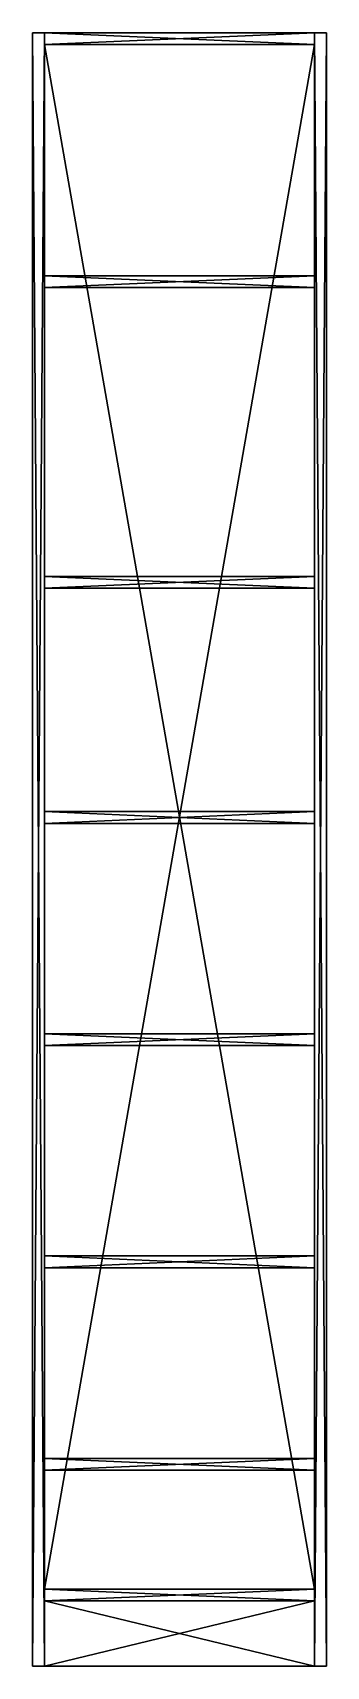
# Model space of a CAD drawing. Header units: millimetres. Extents: x 0 to 450, y 0 to 2500.
import ezdxf

# ---------------------------------------------------------------- set-up
doc = ezdxf.new("R2010")
doc.units = ezdxf.units.MM
for name, color, linetype in [('ARKALIK', 7, 'Continuous'), ('BAZA', 7, 'Continuous'), ('GOVDE', 7, 'Continuous'), ('RAF', 7, 'Continuous')]:
    doc.layers.add(name, color=color, linetype=linetype)

msp = doc.modelspace()

# ---------------------------------------------------------------- linework, layer by layer
at = {"layer": 'ARKALIK'}
for points in [[(18, 118, 600), (18, 2482, 600), (18, 118, 592)], [(18, 118, 592), (18, 2482, 600), (18, 2482, 592)], [(18, 2482, 592), (432, 118, 592), (18, 118, 592)], [(18, 118, 600), (432, 2482, 600), (18, 2482, 600)], [(432, 118, 600), (432, 2482, 600), (18, 118, 600)], [(18, 2482, 600), (432, 2482, 600), (18, 2482, 592)], [(432, 2482, 592), (432, 118, 592), (18, 2482, 592)], [(18, 2482, 592), (432, 2482, 600), (432, 2482, 592)], [(432, 2482, 592), (432, 118, 600), (432, 118, 592)], [(432, 2482, 600), (432, 118, 600), (432, 2482, 592)], [(432, 118, 592), (18, 118, 600), (18, 118, 592)], [(432, 118, 600), (18, 118, 600), (432, 118, 592)]]:
    msp.add_3dface(points, dxfattribs=at)
at = {"layer": 'BAZA'}
for points in [[(18, 0, 38), (18, 100, 38), (18, 0)], [(18, 0), (18, 100, 38), (18, 100)], [(18, 100), (432, 0), (18, 0)], [(18, 0, 38), (432, 100, 38), (18, 100, 38)], [(432, 0, 38), (432, 100, 38), (18, 0, 38)], [(18, 100, 38), (432, 100, 38), (18, 100)], [(432, 100), (432, 0), (18, 100)], [(18, 100), (432, 100, 38), (432, 100)], [(432, 100), (432, 0, 38), (432, 0)], [(432, 100, 38), (432, 0, 38), (432, 100)], [(432, 0), (18, 0, 38), (18, 0)], [(432, 0, 38), (18, 0, 38), (432, 0)]]:
    msp.add_3dface(points, dxfattribs=at)
at = {"layer": 'GOVDE'}
for points in [[(0, 0, 600), (0, 2500, 600), (0, 0)], [(0, 0), (0, 2500, 600), (0, 2500)], [(0, 2500), (18, 0), (0, 0)], [(0, 0, 600), (18, 2500, 600), (0, 2500, 600)], [(18, 0, 600), (18, 2500, 600), (0, 0, 600)], [(0, 2500, 600), (18, 2500, 600), (0, 2500)], [(18, 2500), (18, 0), (0, 2500)], [(0, 2500), (18, 2500, 600), (18, 2500)], [(18, 2500), (18, 0, 600), (18, 0)], [(18, 2500, 600), (18, 0, 600), (18, 2500)], [(18, 2482, 600), (18, 2500, 600), (18, 2482)], [(18, 2482), (18, 2500, 600), (18, 2500)], [(18, 2500), (432, 2482), (18, 2482)], [(18, 2482, 600), (432, 2500, 600), (18, 2500, 600)], [(432, 2482, 600), (432, 2500, 600), (18, 2482, 600)], [(18, 2500, 600), (432, 2500, 600), (18, 2500)], [(432, 2500), (432, 2482), (18, 2500)], [(18, 2500), (432, 2500, 600), (432, 2500)], [(432, 0, 600), (432, 2500, 600), (432, 0)], [(432, 0), (432, 2500, 600), (432, 2500)], [(432, 2500), (450, 0), (432, 0)], [(432, 0, 600), (450, 2500, 600), (432, 2500, 600)], [(450, 0, 600), (450, 2500, 600), (432, 0, 600)], [(432, 2500, 600), (450, 2500, 600), (432, 2500)], [(450, 2500), (450, 0), (432, 2500)], [(432, 2500), (450, 2500, 600), (450, 2500)], [(432, 2500), (432, 2482, 600), (432, 2482)], [(432, 2500, 600), (432, 2482, 600), (432, 2500)], [(450, 2500), (450, 0, 600), (450, 0)], [(450, 2500, 600), (450, 0, 600), (450, 2500)], [(432, 2482), (18, 2482, 600), (18, 2482)], [(432, 2482, 600), (18, 2482, 600), (432, 2482)], [(18, 100, 600), (18, 118, 600), (18, 100)], [(18, 100), (18, 118, 600), (18, 118)], [(18, 118), (432, 100), (18, 100)], [(18, 100, 600), (432, 118, 600), (18, 118, 600)], [(432, 100, 600), (432, 118, 600), (18, 100, 600)], [(18, 118, 600), (432, 118, 600), (18, 118)], [(432, 118), (432, 100), (18, 118)], [(18, 118), (432, 118, 600), (432, 118)], [(432, 100), (18, 100, 600), (18, 100)], [(432, 100, 600), (18, 100, 600), (432, 100)], [(432, 118), (432, 100, 600), (432, 100)], [(432, 118, 600), (432, 100, 600), (432, 118)], [(18, 0), (0, 0, 600), (0, 0)], [(18, 0, 600), (0, 0, 600), (18, 0)], [(450, 0), (432, 0, 600), (432, 0)], [(450, 0, 600), (432, 0, 600), (450, 0)]]:
    msp.add_3dface(points, dxfattribs=at)
at = {"layer": 'RAF'}
for points in [[(18, 2110, 588), (18, 2128, 588), (18, 2110)], [(18, 2110), (18, 2128, 588), (18, 2128)], [(18, 2128), (432, 2110), (18, 2110)], [(18, 2110, 588), (432, 2128, 588), (18, 2128, 588)], [(432, 2110, 588), (432, 2128, 588), (18, 2110, 588)], [(18, 2128, 588), (432, 2128, 588), (18, 2128)], [(432, 2128), (432, 2110), (18, 2128)], [(18, 2128), (432, 2128, 588), (432, 2128)], [(432, 2128), (432, 2110, 588), (432, 2110)], [(432, 2128, 588), (432, 2110, 588), (432, 2128)], [(432, 2110), (18, 2110, 588), (18, 2110)], [(432, 2110, 588), (18, 2110, 588), (432, 2110)], [(18, 1650, 588), (18, 1668, 588), (18, 1650)], [(18, 1650), (18, 1668, 588), (18, 1668)], [(18, 1668), (432, 1650), (18, 1650)], [(18, 1650, 588), (432, 1668, 588), (18, 1668, 588)], [(432, 1650, 588), (432, 1668, 588), (18, 1650, 588)], [(18, 1668, 588), (432, 1668, 588), (18, 1668)], [(432, 1668), (432, 1650), (18, 1668)], [(18, 1668), (432, 1668, 588), (432, 1668)], [(432, 1650), (18, 1650, 588), (18, 1650)], [(432, 1650, 588), (18, 1650, 588), (432, 1650)], [(432, 1668), (432, 1650, 588), (432, 1650)], [(432, 1668, 588), (432, 1650, 588), (432, 1668)], [(18, 1290, 588), (18, 1308, 588), (18, 1290)], [(18, 1290), (18, 1308, 588), (18, 1308)], [(18, 1308), (432, 1290), (18, 1290)], [(18, 1290, 588), (432, 1308, 588), (18, 1308, 588)], [(432, 1290, 588), (432, 1308, 588), (18, 1290, 588)], [(18, 1308, 588), (432, 1308, 588), (18, 1308)], [(432, 1308), (432, 1290), (18, 1308)], [(18, 1308), (432, 1308, 588), (432, 1308)], [(432, 1308), (432, 1290, 588), (432, 1290)], [(432, 1308, 588), (432, 1290, 588), (432, 1308)], [(432, 1290), (18, 1290, 588), (18, 1290)], [(432, 1290, 588), (18, 1290, 588), (432, 1290)], [(18, 950, 588), (18, 968, 588), (18, 950)], [(18, 950), (18, 968, 588), (18, 968)], [(18, 968), (432, 950), (18, 950)], [(18, 950, 588), (432, 968, 588), (18, 968, 588)], [(432, 950, 588), (432, 968, 588), (18, 950, 588)], [(18, 968, 588), (432, 968, 588), (18, 968)], [(432, 968), (432, 950), (18, 968)], [(18, 968), (432, 968, 588), (432, 968)], [(432, 950), (18, 950, 588), (18, 950)], [(432, 950, 588), (18, 950, 588), (432, 950)], [(432, 968), (432, 950, 588), (432, 950)], [(432, 968, 588), (432, 950, 588), (432, 968)], [(18, 610, 588), (18, 628, 588), (18, 610)], [(18, 610), (18, 628, 588), (18, 628)], [(18, 628), (432, 610), (18, 610)], [(18, 610, 588), (432, 628, 588), (18, 628, 588)], [(432, 610, 588), (432, 628, 588), (18, 610, 588)], [(18, 628, 588), (432, 628, 588), (18, 628)], [(432, 628), (432, 610), (18, 628)], [(18, 628), (432, 628, 588), (432, 628)], [(432, 628), (432, 610, 588), (432, 610)], [(432, 628, 588), (432, 610, 588), (432, 628)], [(432, 610), (18, 610, 588), (18, 610)], [(432, 610, 588), (18, 610, 588), (432, 610)], [(18, 300, 588), (18, 318, 588), (18, 300)], [(18, 300), (18, 318, 588), (18, 318)], [(18, 318), (432, 300), (18, 300)], [(18, 300, 588), (432, 318, 588), (18, 318, 588)], [(432, 300, 588), (432, 318, 588), (18, 300, 588)], [(18, 318, 588), (432, 318, 588), (18, 318)], [(432, 318), (432, 300), (18, 318)], [(18, 318), (432, 318, 588), (432, 318)], [(432, 300), (18, 300, 588), (18, 300)], [(432, 300, 588), (18, 300, 588), (432, 300)], [(432, 318), (432, 300, 588), (432, 300)], [(432, 318, 588), (432, 300, 588), (432, 318)]]:
    msp.add_3dface(points, dxfattribs=at)

doc.saveas('drawing.dxf')
